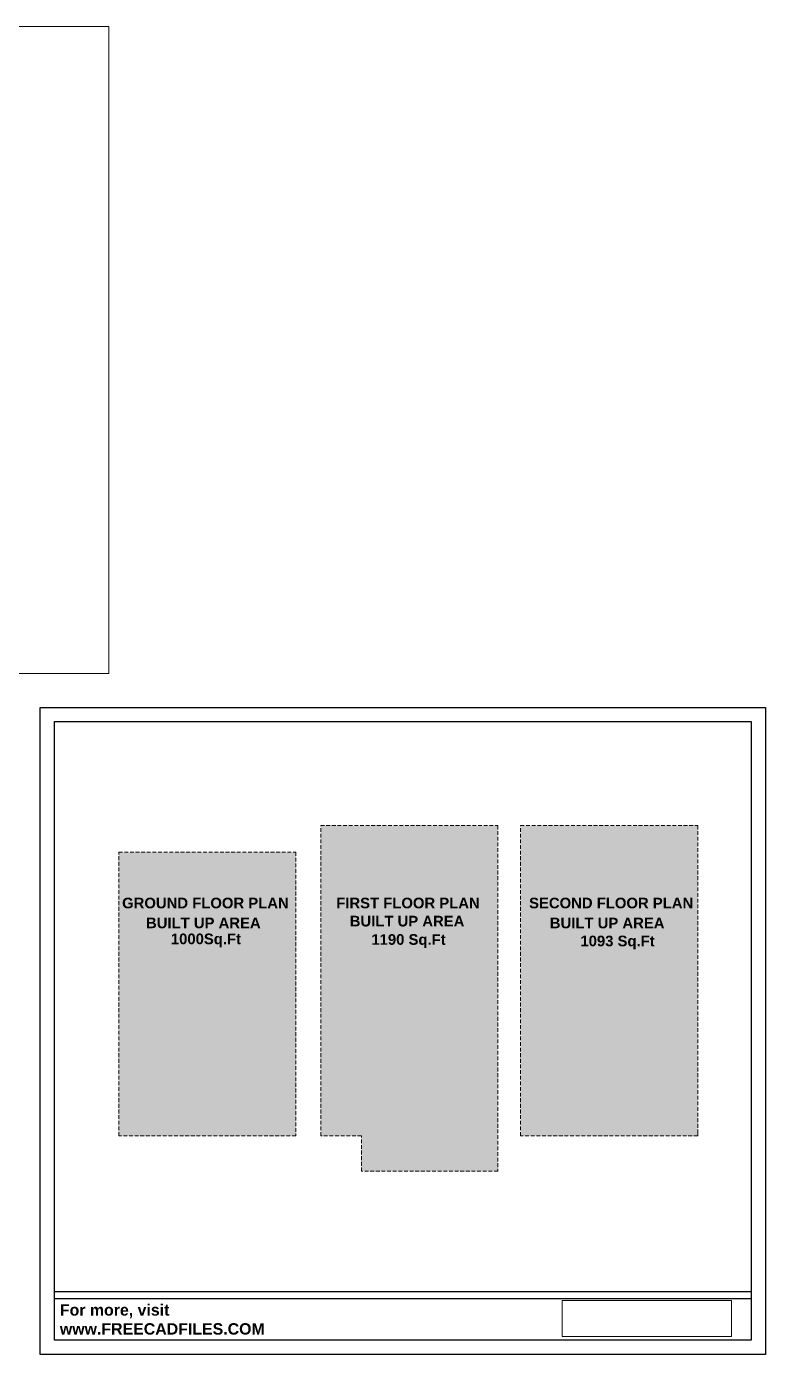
# Model space of a CAD drawing. Header units: inches. Extents: x 1457 to 6508, y 1058 to 4458.
# Drawn here: x 5257 to 6508, y 2211 to 4458 of the extents above; entities that cross this region are included whole.
import ezdxf
from ezdxf.enums import TextEntityAlignment as Align

# ---------------------------------------------------------------- set-up
doc = ezdxf.new("R2010")
doc.units = ezdxf.units.IN
doc.linetypes.add('HIDDEN', pattern=[9.525, 6.35, -3.175])
for name, color, linetype, lineweight in [('2.ROOF', 7, 'HIDDEN', 20), ('area', 1, 'HIDDEN', 13), ('DIMENSION TEXT', 7, 'Continuous', 5), ('frame', 10, 'Continuous', 30)]:
    doc.layers.add(name, color=color, linetype=linetype, lineweight=lineweight)
doc.layers.add('logo', color=7, linetype='Continuous')
doc.styles.get("Standard").update_dxf_attribs({"font": 'arialbd.ttf'})
picture_1 = doc.add_image_def('image1.png', size_in_pixel=(1600, 341))
picture_2 = doc.add_image_def('image5.png', size_in_pixel=(3840, 2160))

msp = doc.modelspace()

# ---------------------------------------------------------------- hatches: boundary and pattern name
at = {"layer": 'area'}
h = msp.add_hatch(color=256, dxfattribs=at)
h.dxf.hatch_style = 1
h.paths.add_polyline_path([(6055.1725, 3106.1286), (5755.1725, 3106.1286), (5755.1725, 2581.1286), (5824.1725, 2581.1286), (5824.1725, 2521.1286), (6055.1725, 2521.1286)])
h = msp.add_hatch(color=256, dxfattribs=at)
h.dxf.hatch_style = 1
h.paths.add_polyline_path([(6393.6214, 3106.1286), (6093.6214, 3106.1286), (6093.6214, 2581.1286), (6393.6214, 2581.1286), (6393.6214, 2585.6286)])
h = msp.add_hatch(color=256, dxfattribs=at)
h.dxf.hatch_style = 1
h.paths.add_polyline_path([(5713.2569, 3061.1286), (5413.2569, 3061.1286), (5413.2569, 2581.1286), (5713.2569, 2581.1286)])

# ---------------------------------------------------------------- linework, layer by layer
msp.add_lwpolyline([(5280.3024, 3306.146), (6508.3677, 3306.146), (6508.3677, 2211.2062), (5280.3024, 2211.2062)], close=True)
for p, q in [((6093.6214, 3106.1286), (6393.6214, 3106.1286)), ((6093.6214, 2581.1286), (6093.6214, 3106.1286)), ((6393.6214, 3106.1286), (6393.6214, 2585.6286)), ((6393.6214, 2585.6286), (6393.6214, 2581.1286)), ((6393.6214, 2581.1286), (6093.6214, 2581.1286))]:
    msp.add_line(p, q, dxfattribs=at)
for points in [[(5755.1725, 3106.1286), (6055.1725, 3106.1286), (6055.1725, 2521.1286), (5824.1725, 2521.1286), (5824.1725, 2581.1286), (5755.1725, 2581.1286), (5755.1725, 3106.1286)], [(5413.2569, 3061.1286), (5713.2569, 3061.1286), (5713.2569, 2581.1286), (5413.2569, 2581.1286), (5413.2569, 3061.1286)]]:
    msp.add_lwpolyline(points, dxfattribs=at)
at = {"layer": 'frame'}
for p, q in [((5304.3865, 2317.8708), (6484.2836, 2317.8708)), ((5304.3865, 2305.8288), (6484.2836, 2305.8288))]:
    msp.add_line(p, q, dxfattribs=at)
msp.add_lwpolyline([(5304.3865, 3282.0619), (6484.2836, 3282.0619), (6484.2836, 2235.2903), (5304.3865, 2235.2903)], close=True, dxfattribs=at)

# ---------------------------------------------------------------- texts
at = {"layer": 'DIMENSION TEXT'}
for s, p in [('GROUND FLOOR PLAN', (5559.9907, 2975.1507)), ('FIRST FLOOR PLAN', (5903.0034, 2975.1507)), ('SECOND FLOOR PLAN', (6247.0858, 2975.1507)), ('BUILT UP AREA ', (5559.9905, 2941.3346)), ('BUILT UP AREA ', (5904.9645, 2944.4169)), ('BUILT UP AREA ', (6243.7867, 2941.2221))]:
    msp.add_text(s, height=18, dxfattribs=at).set_placement(p, align=Align.MIDDLE)
at = {"layer": 'DIMENSION TEXT', "char_height": 18, "attachment_point": 1}
for s, insert, width in [('1000Sq.Ft', (5501.4629, 2923.4645), 122.321419), ('1190 Sq.Ft', (5841.0404, 2922.4305), 141.970877), ('1093 Sq.Ft', (6195.0075, 2919.9229), 149.0444)]:
    msp.add_mtext(s, dxfattribs=dict(at, insert=insert, width=width))
at = {"layer": 'frame', "insert": (5313.5534, 2296.1897), "char_height": 19.26727, "attachment_point": 1}
msp.add_mtext_dynamic_manual_height_columns('{\\C7;For more, visit}\\P{\\C253;www.}FREECADFILES.{\\C0;COM}', width=355.088756, gutter_width=96.3364, heights=[0], dxfattribs=at)

# ---------------------------------------------------------------- pictures from other files: only their frames are drawn
at = {"layer": '2.ROOF'}
image = msp.add_image(picture_2, insert=(3449.8821, 3363.4293), size_in_units=(1946.5596, 1094.9398), dxfattribs=at)
image.dxf.flags = 7
at = {"layer": 'logo', "color": 18, "lineweight": 0}
image = msp.add_image(picture_1, insert=(6164.2887, 2241.4065), size_in_units=(286.4658, 61.053), dxfattribs=at)
image.dxf.flags = 7

doc.saveas('drawing.dxf')
